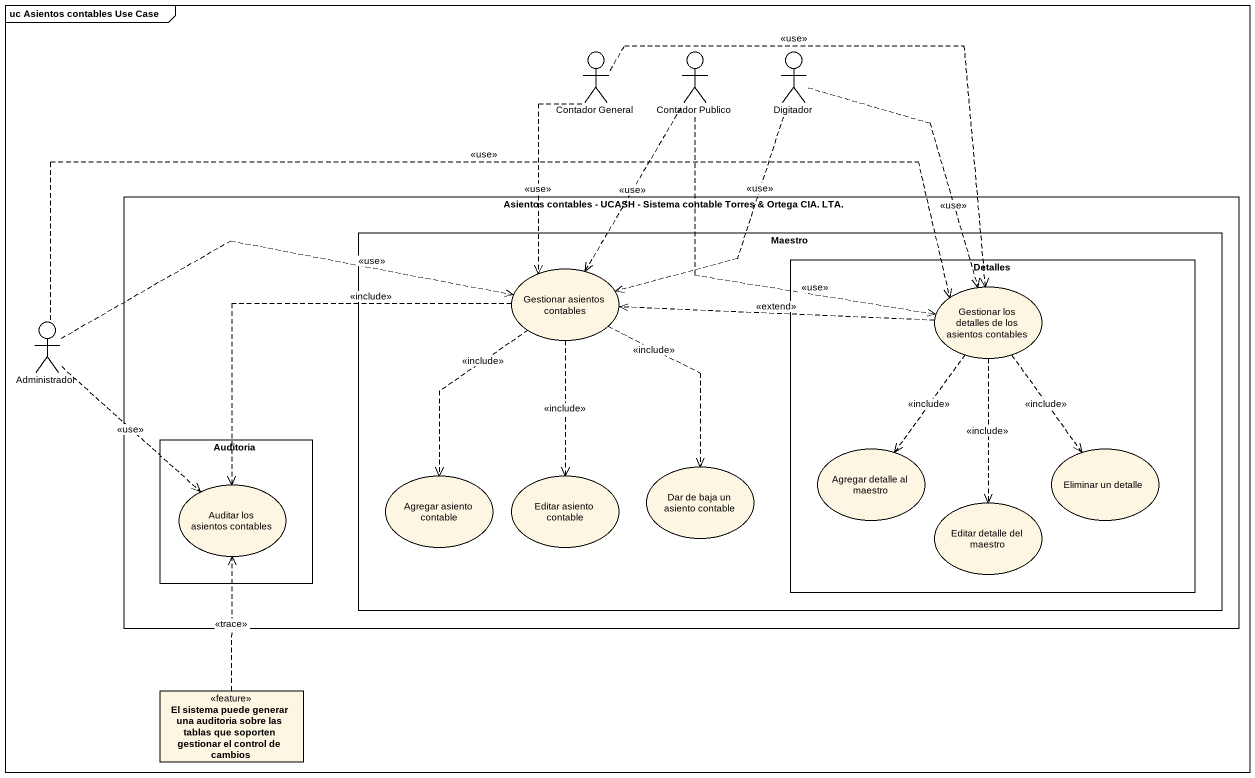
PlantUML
@startuml
mainframe uc Asientos contables Use Case
allowmixing
hide circle
hide empty members
actor "Contador General" as Contador_General
actor "Contador Publico" as Contador_Publico
actor Digitador
rectangle "Asientos contables - UCASH - Sistema contable Torres & Ortega CIA. LTA." as Asientos_contables_UCASH {
  rectangle Maestro {
    usecase "Gestionar asientos contables" as Gestionar_asientos_contables
    rectangle Detalles {
      usecase "Gestionar los detalles de los asientos contables" as Gestionar_los_detalles_de
      usecase "Agregar detalle al maestro" as Agregar_detalle_al_maestro
      usecase "Eliminar un detalle" as Eliminar_un_detalle
      usecase "Editar detalle del maestro" as Editar_detalle_del_maestro
    }
    usecase "Agregar asiento contable" as Agregar_asiento_contable
    usecase "Editar asiento contable" as Editar_asiento_contable
    usecase "Dar de baja un asiento contable" as Dar_de_baja_un_asiento
  }
  rectangle Auditoria {
    usecase "Auditar los asientos contables" as Auditar_los_asientos
  }
}
actor Administrador
class "El sistema puede generar una auditoria sobre las tablas que soporten gestionar el control de cambios" as El_sistema_puede_generar <<feature>>
Contador_General ..> Gestionar_asientos_contables : <<use>>
Contador_General .right.> Gestionar_los_detalles_de : <<use>>
Contador_Publico ..> Gestionar_asientos_contables : <<use>>
Contador_Publico ..> Gestionar_los_detalles_de : <<use>>
Digitador ..> Gestionar_asientos_contables : <<use>>
Digitador ..> Gestionar_los_detalles_de : <<use>>
Gestionar_asientos_contables ..> Auditar_los_asientos : <<include>>
Gestionar_asientos_contables ..> Agregar_asiento_contable : <<include>>
Gestionar_asientos_contables ..> Editar_asiento_contable : <<include>>
Gestionar_asientos_contables ..> Dar_de_baja_un_asiento : <<include>>
Gestionar_los_detalles_de .left.> Gestionar_asientos_contables : <<extend>>
Gestionar_los_detalles_de ..> Agregar_detalle_al_maestro : <<include>>
Gestionar_los_detalles_de ..> Eliminar_un_detalle : <<include>>
Gestionar_los_detalles_de ..> Editar_detalle_del_maestro : <<include>>
Administrador .right.> Gestionar_asientos_contables : <<use>>
Administrador .right.> Gestionar_los_detalles_de : <<use>>
Administrador ..> Auditar_los_asientos : <<use>>
El_sistema_puede_generar .up.> Auditar_los_asientos : <<trace>>
@enduml
